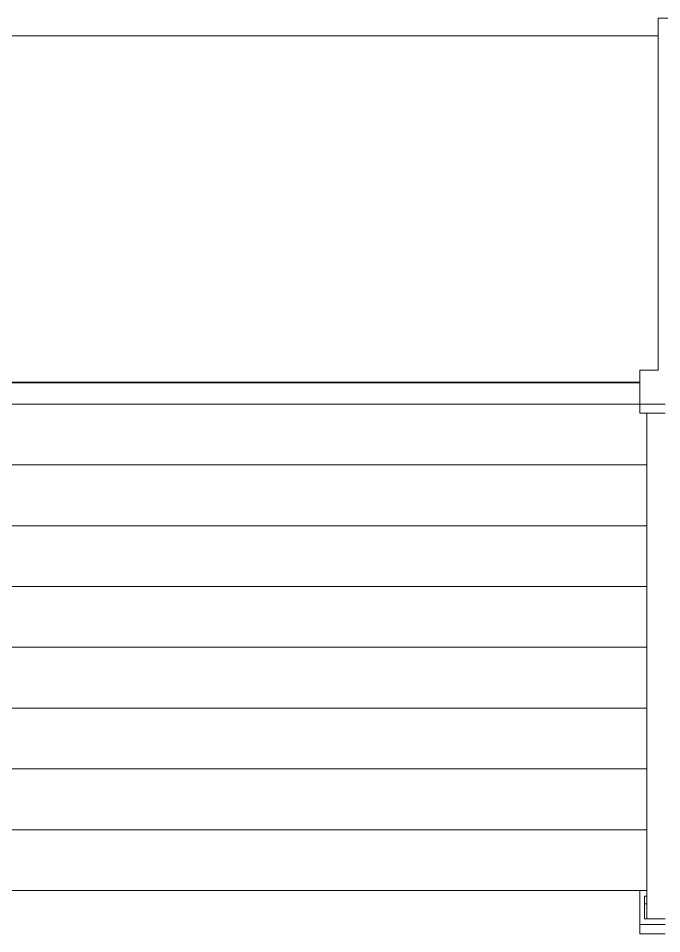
# Model space of a CAD drawing. Extents: x -518115 to 389031, y -231062 to 1628073.
# Drawn here: x 9339.3 to 9469.2, y 722592.2 to 722776.9 of the extents above; entities that cross this region are included whole.
import ezdxf

# ---------------------------------------------------------------- set-up
doc = ezdxf.new("R2010")
doc.units = 0
doc.header["$LTSCALE"] = 1000
doc.header["$MEASUREMENT"] = 0
doc.layers.add('平面-空调预留孔', color=173, linetype='Continuous', lineweight=15)

# ---------------------------------------------------------------- blocks, each defined once
blk = doc.blocks.new('gdgdgdrgdfsfs')
at = {"layer": '平面-空调预留孔'}
for p, q in [((701373.32, 763967.56), (701455.02, 763967.56)), ((701455.02, 763967.56), (701455.02, 763849.22)), ((703030.02, 763961.62), (701455.02, 763961.62)), ((701455.02, 763849.22), (701461.18, 763849.22)), ((701461.18, 763849.22), (701461.18, 763834.7)), ((703023.86, 763845.19), (701461.18, 763845.19)), ((703023.86, 763844.89), (701461.18, 763844.89)), ((701461.18, 763837.76), (701452.7, 763837.76)), ((703023.86, 763837.79), (701461.18, 763837.79)), ((701452.7, 763834.7), (701461.18, 763834.7)), ((701458.87, 763834.7), (701458.87, 763664.59)), ((703026.17, 763817.33), (701458.87, 763817.33)), ((703026.17, 763796.87), (701458.87, 763796.87)), ((703026.17, 763776.42), (701458.87, 763776.42)), ((703026.17, 763755.96), (701458.87, 763755.96)), ((703026.17, 763735.5), (701458.87, 763735.5)), ((703026.17, 763715.04), (701458.87, 763715.04)), ((703026.17, 763694.59), (701458.87, 763694.59)), ((701458.87, 763674.13), (701461.18, 763674.13)), ((703026.17, 763674.13), (701458.87, 763674.13)), ((701461.18, 763659.61), (701461.18, 763674.13)), ((701459.64, 763672.22), (701458.87, 763672.22)), ((701459.64, 763664.59), (701459.64, 763672.22)), ((701459.64, 763669.66), (701458.87, 763669.66)), ((701452.7, 763664.59), (701459.64, 763664.59)), ((701461.18, 763662.68), (701452.7, 763662.68)), ((701452.7, 763659.61), (701461.18, 763659.61))]:
    blk.add_line(p, q, dxfattribs=at)
blk = doc.blocks.new('A$C78D13F63')
at = {"layer": '平面-空调预留孔', "xscale": -0.6, "yscale": 0.6, "zscale": 0.6}
blk.add_blockref('gdgdgdrgdfsfs', (428827.45, -456268.94), dxfattribs=at)

msp = doc.modelspace()

# ---------------------------------------------------------------- block references
msp.add_blockref('A$C78D13F63', (1514.11, 720665.33))

doc.saveas('drawing.dxf')
